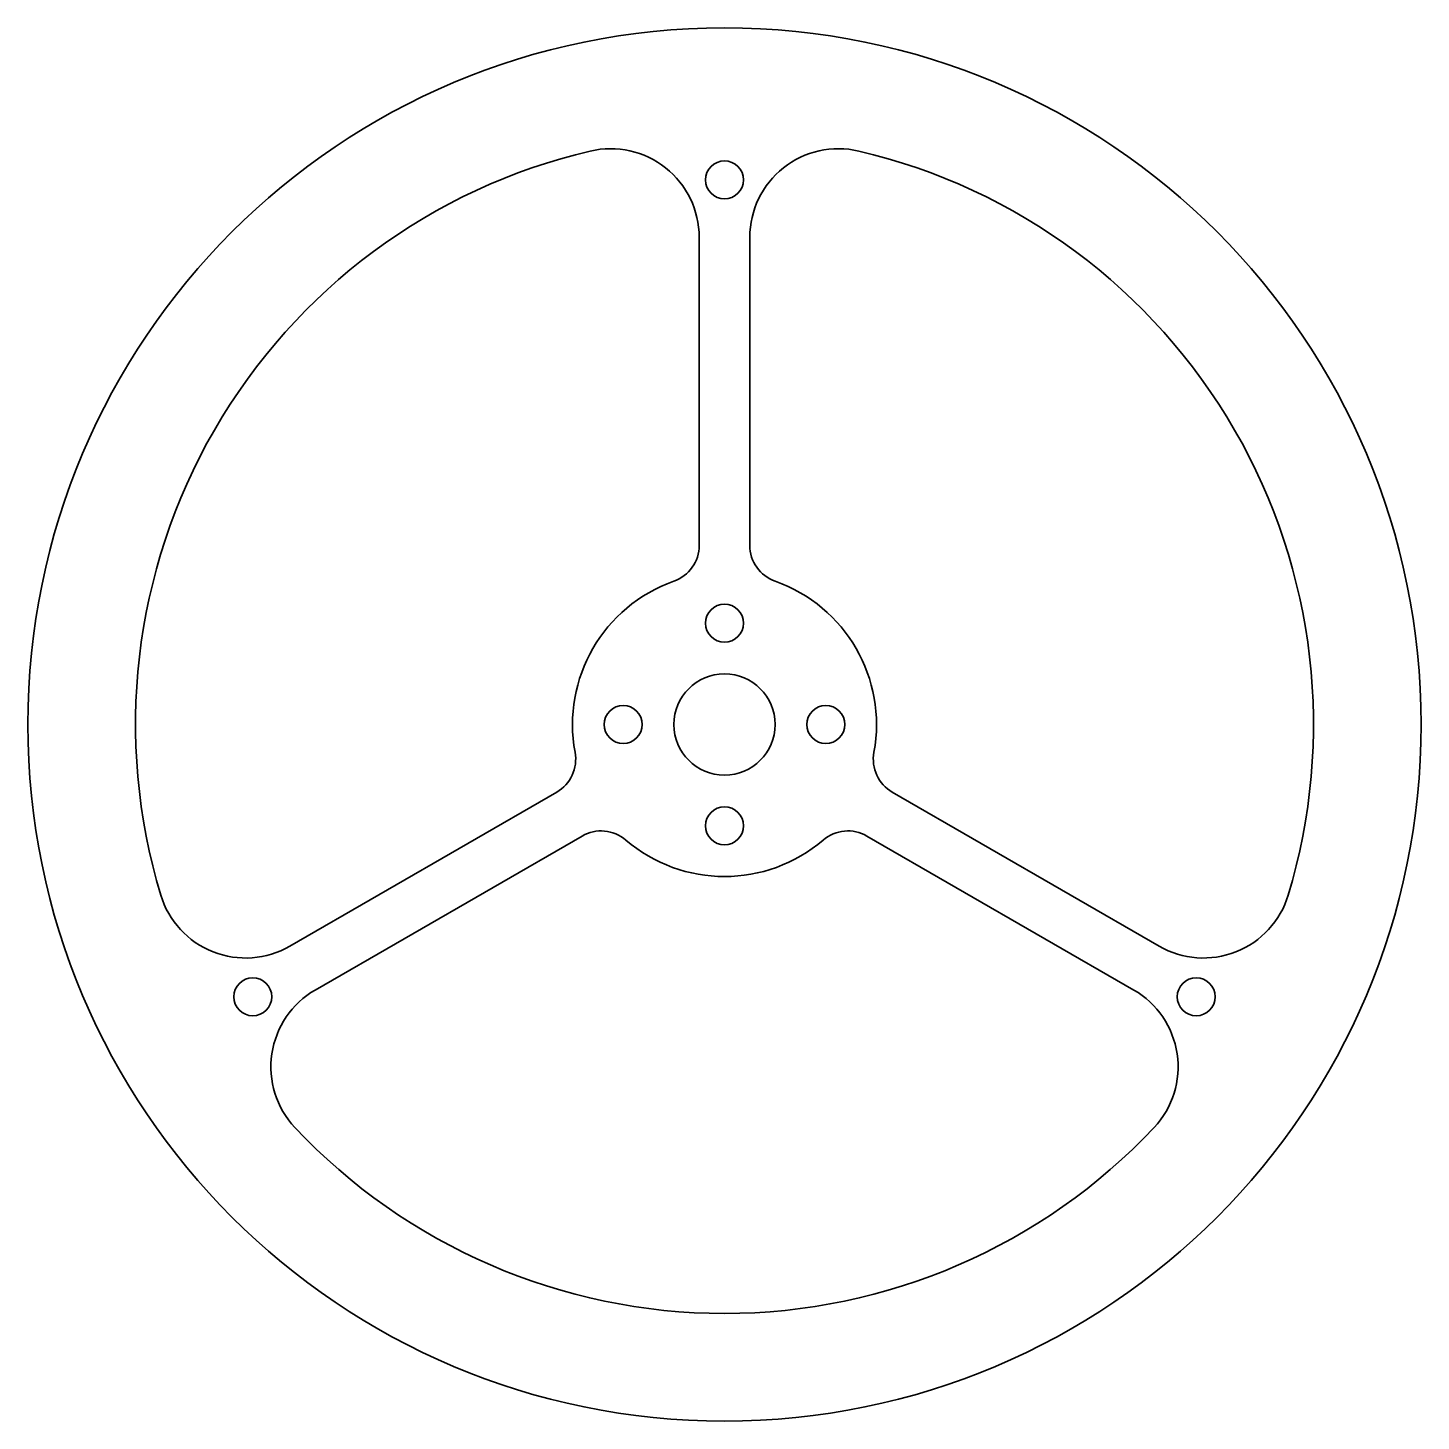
# Model space of a CAD drawing. Header units: millimetres. Extents: x 55 to 165, y 93 to 204.
import ezdxf

# ---------------------------------------------------------------- set-up
doc = ezdxf.new("R2010")
doc.units = ezdxf.units.MM
doc.header["$LTSCALE"] = 0.75
doc.layers.add('표시', color=7, linetype='Continuous', lineweight=35)

msp = doc.modelspace()

# ---------------------------------------------------------------- linework, layer by layer
at = {"layer": '표시', "extrusion": (-1e-16, -1, 0)}
for p, q in [((108, 162.642136, 1), (108, 186.961019, 1)), ((112, 186.961019, 1), (112, 162.642136, 1)), ((75.69178, 131.001541, 1), (96.752551, 143.160983, 1)), ((123.247449, 143.160983, 1), (144.30822, 131.001541, 1)), ((98.752551, 139.696881, 1), (77.69178, 127.53744, 1)), ((142.30822, 127.53744, 1), (121.247449, 139.696881, 1))]:
    msp.add_line(p, q, dxfattribs=at)
at = {"layer": '표시', "extrusion": (3e-16, 0, -1)}
msp.add_circle((-110, 148.5, -1), 55, dxfattribs=at)
at = {"layer": '표시'}
for centre, radius in [((110, 191.5, 1), 1.5), ((110, 156.5, 1), 1.5), ((110, 148.5, 1), 4), ((102, 148.5, 1), 1.5), ((118, 148.5, 1), 1.5), ((110, 140.5, 1), 1.5), ((72.760908, 127, 1), 1.5), ((147.239092, 127, 1), 1.5)]:
    msp.add_circle(centre, radius, dxfattribs=at)
for centre, radius, start, end in [((110, 148.5, 1), 46.5, 103.170414, 196.829586), ((101, 186.961019, 1), 7, 0, 103.170414), ((119, 186.961019, 1), 7, 76.829586, 180), ((110, 148.5, 1), 46.5, 343.170414, 76.829586), ((105, 162.642136, 1), 3, 289.471221, 0), ((115, 162.642136, 1), 3, 180, 250.528779), ((95.252551, 145.759059, 1), 3, 300, 10.528779), ((124.747449, 145.759059, 1), 3, 169.471221, 240), ((100.252551, 137.098805, 1), 3, 49.471221, 120), ((119.747449, 137.098805, 1), 3, 60, 130.528779), ((72.19178, 137.063719, 1), 7, 196.829586, 300), ((147.80822, 137.063719, 1), 7, 240, 343.170414), ((81.19178, 121.475262, 1), 7, 120, 223.170414), ((138.80822, 121.475262, 1), 7, 316.829586, 60), ((110, 148.5, 1), 46.5, 223.170414, 316.829586)]:
    msp.add_arc(centre, radius, start, end, dxfattribs=at)
at = {"layer": '표시', "extrusion": (3e-16, 0, -1)}
for start, end in [(349.471221, 70.528779), (109.471221, 190.528779), (229.471221, 310.528779)]:
    msp.add_arc((-110, 148.5, -1), 12, start, end, dxfattribs=at)

doc.saveas('drawing.dxf')
